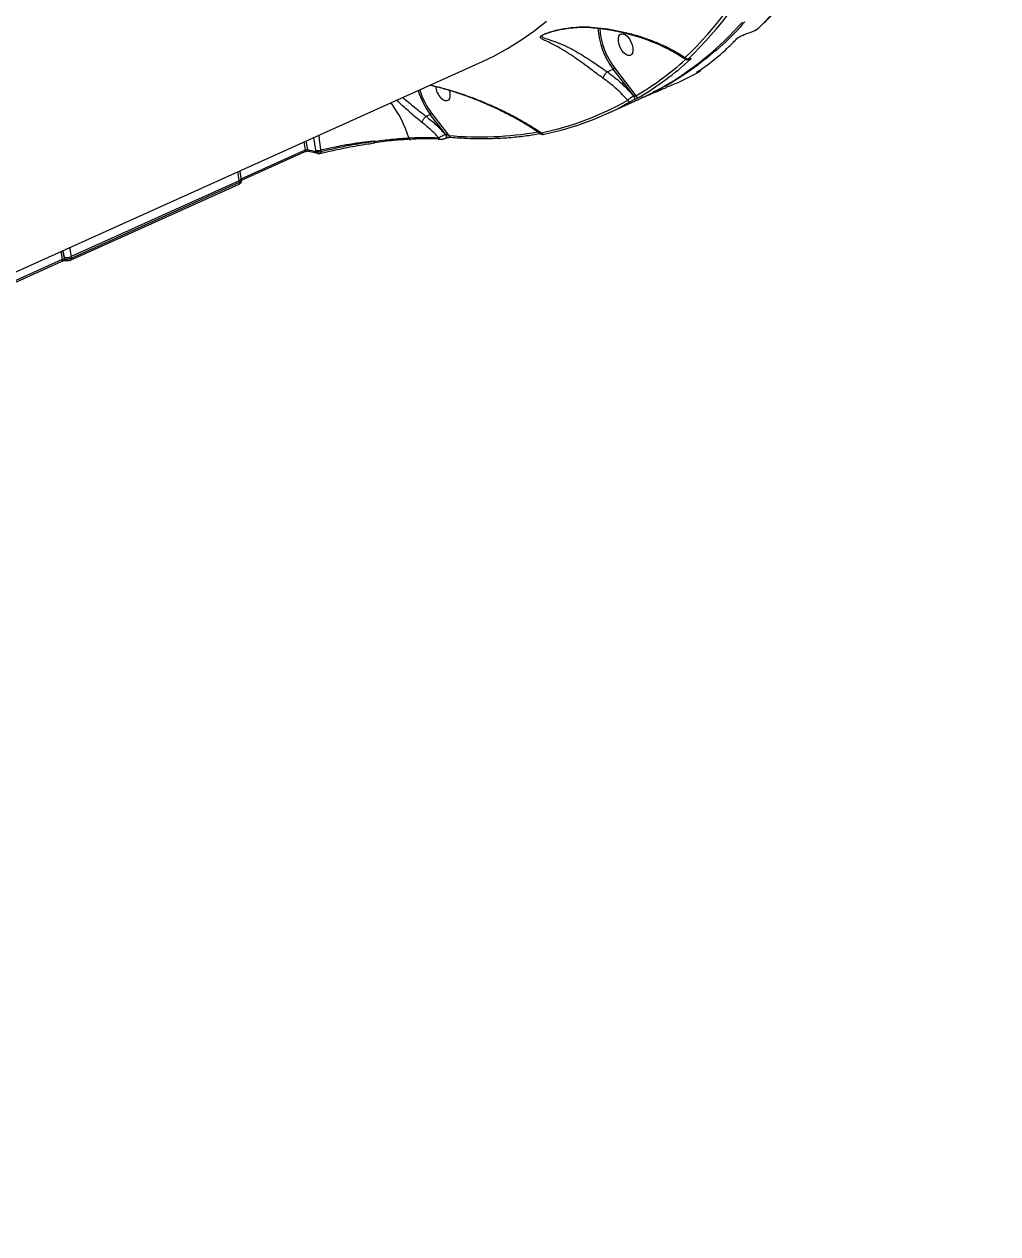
# Model space of a CAD drawing. Header units: millimetres. Extents: x -11024 to 8278, y -7837 to 5770.
# Drawn here: x 3867.8 to 4243.1, y -1815.6 to -1349.2 of the extents above; entities that cross this region are included whole.
import ezdxf

# ---------------------------------------------------------------- set-up
doc = ezdxf.new("R2010")
doc.units = ezdxf.units.MM
doc.layers.add('DIKOM_ОБЪЕКТ', color=7, linetype='Continuous')
doc.layers.add('DIKOM_РАЗМЕР_ОБЪЕКТА', color=7, linetype='Continuous')
doc.styles.add('style1', font='arial.ttf', dxfattribs={"width": 0.8})
doc.dimstyles.new('1-50', dxfattribs={"dimtxt": 300, "dimasz": 200, "dimexe": 100, "dimexo": 0, "dimgap": 100, "dimtad": 1, "dimtxsty": 'style1', "dimcen": 200, "dimclrd": 7, "dimclre": 7, "dimclrt": 7, "dimadec": 1, "dimazin": 2, "dimtfac": 1, "dimtmove": 0, "dimatfit": 2, "dimfxl": 0, "dimlwd": 25, "dimlwe": 18, "dimarcsym": 0})

# ---------------------------------------------------------------- blocks, each defined once
blk = doc.blocks.new('*D10')
at = {"layer": 'Defpoints', "color": 0, "transparency": 16777216}
for p in [(-7791.31, -186.83), (6174.94, -1432.98), (6174.94, -5371.27)]:
    blk.add_point(p, dxfattribs=at)
at = {"layer": 'DIKOM_РАЗМЕР_ОБЪЕКТА', "color": 7, "lineweight": 18, "transparency": 16777216}
for p, q in [((-7791.31, -186.83), (-7791.31, -5471.27)), ((6174.94, -1432.98), (6174.94, -5471.27))]:
    blk.add_line(p, q, dxfattribs=at)
at = {"layer": 'DIKOM_РАЗМЕР_ОБЪЕКТА', "color": 7, "lineweight": 25, "transparency": 16777216}
blk.add_line((-7591.31, -5371.27), (5974.94, -5371.27), dxfattribs=at)
at = {"layer": 'DIKOM_РАЗМЕР_ОБЪЕКТА', "color": 7, "transparency": 16777216}
for points in [[(-7591.31, -5337.93), (-7591.31, -5404.6), (-7791.31, -5371.27)], [(5974.94, -5337.93), (5974.94, -5404.6), (6174.94, -5371.27)]]:
    blk.add_solid(points, dxfattribs=at)
at = {"layer": 'DIKOM_РАЗМЕР_ОБЪЕКТА', "color": 7, "transparency": 16777216, "insert": (-1343.68, -5118.1), "char_height": 300, "attachment_point": 5, "style": 'style1'}
blk.add_mtext('14000', dxfattribs=at)

msp = doc.modelspace()

# ---------------------------------------------------------------- linework, layer by layer
at = {"layer": 'DIKOM_ОБЪЕКТ', "color": 7, "linetype": 'Continuous', "lineweight": 15}
for p, q in [((4150.753, -1350.831), (4152.39, -1349.255)), ((4141.816, -1355.5), (4142.475, -1354.822)), ((4142.066, -1355.306), (4142.56, -1354.776)), ((3804.148, -1471.974), (4044.499, -1363.65)), ((4095.37, -1366.052), (4103.618, -1376.869)), ((4124.047, -1362.684), (4124.128, -1362.648)), ((4124.122, -1362.634), (4124.202, -1362.598)), ((4092.536, -1367.553), (4092.541, -1367.549)), ((4092.541, -1367.549), (4094.847, -1366.509)), ((4102.768, -1376.898), (4094.847, -1366.509)), ((4127.495, -1367.634), (4127.646, -1367.573)), ((4092.03, -1383.909), (4104.566, -1378.259)), ((4102.743, -1376.909), (4102.768, -1376.898)), ((4102.942, -1378.364), (4102.916, -1378.376)), ((4106.225, -1377.364), (4105.858, -1377.541)), ((4022.715, -1384.718), (4022.721, -1384.713)), ((4022.721, -1384.713), (4024.34, -1383.984)), ((4030.215, -1391.65), (4024.34, -1383.984)), ((4024.862, -1383.526), (4031.467, -1392.145)), ((3976.39, -1394.346), (3976.975, -1397.51)), ((3980.209, -1397.85), (3979.534, -1392.929)), ((4016.399, -1393.663), (4016.599, -1393.651)), ((4016.588, -1393.648), (4017.004, -1393.627)), ((4027.433, -1393.51), (4028.187, -1393.555)), ((4028.188, -1393.553), (4028.244, -1393.558)), ((4030.147, -1391.681), (4030.215, -1391.65)), ((4030.299, -1393.163), (4030.367, -1393.132)), ((3951.502, -1408.81), (3976.293, -1397.636)), ((3951.609, -1409.388), (3976.103, -1398.349)), ((3976.293, -1397.636), (3975.739, -1394.64)), ((3977.49, -1398.122), (3980.843, -1399.014)), ((3980.31, -1398.397), (3980.209, -1397.85)), ((3982.138, -1397.819), (3982.231, -1398.323)), ((3885.875, -1440.096), (3950.662, -1410.898)), ((3950.741, -1409.581), (3885.954, -1438.78)), ((3886.066, -1439.384), (3950.853, -1410.185)), ((3950.853, -1410.185), (3950.741, -1409.581)), ((3951.619, -1409.439), (3951.504, -1408.819)), ((3857.835, -1451.025), (3882.626, -1439.852)), ((3857.942, -1451.603), (3882.435, -1440.564)), ((3882.626, -1439.852), (3882.072, -1436.855)), ((3882.723, -1436.561), (3883.19, -1439.086)), ((3883.19, -1439.086), (3883.308, -1439.725)), ((3885.954, -1438.78), (3886.066, -1439.384))]:
    msp.add_line(p, q, dxfattribs=at)
at = {"layer": 'DIKOM_ОБЪЕКТ', "color": 7, "linetype": 'Continuous', "lineweight": 15, "flags": 128}
for points in [[(4044.499, -1363.65), (4048.875, -1361.551), (4054.168, -1358.657), (4059.307, -1355.443), (4064.285, -1351.912), (4069.1, -1348.069)], [(4143.745, -1349.392), (4144.64, -1348.397)], [(4149.358, -1351.691), (4149.388, -1351.676), (4149.443, -1351.637)], [(4098.961, -1360.23), (4098.221, -1359.305), (4097.597, -1358.203), (4097.14, -1357.013), (4096.887, -1355.83), (4096.858, -1354.752), (4097.056, -1353.865), (4097.464, -1353.241), (4098.05, -1352.931), (4098.765, -1352.959), (4099.553, -1353.325), (4100.349, -1353.997), (4101.089, -1354.921), (4101.713, -1356.023), (4102.17, -1357.214), (4102.423, -1358.396), (4102.452, -1359.475), (4102.254, -1360.362), (4101.846, -1360.986), (4101.261, -1361.296), (4100.545, -1361.267), (4099.757, -1360.902), (4098.961, -1360.23)], [(4124.047, -1362.684), (4124.072, -1362.671), (4124.122, -1362.634)], [(4124.128, -1362.648), (4124.153, -1362.635), (4124.202, -1362.598)], [(4031.659, -1374.676), (4031.662, -1374.689), (4031.916, -1375.871), (4031.944, -1376.949), (4031.747, -1377.836), (4031.339, -1378.46), (4030.753, -1378.771), (4030.037, -1378.742), (4029.249, -1378.377), (4028.453, -1377.705)], [(4102.743, -1376.909), (4102.872, -1377.105), (4102.977, -1377.322), (4103.054, -1377.548), (4103.098, -1377.77), (4103.105, -1377.975), (4103.075, -1378.151), (4103.011, -1378.287), (4102.916, -1378.376)], [(4102.768, -1376.898), (4102.897, -1377.093), (4103.003, -1377.31), (4103.08, -1377.537), (4103.123, -1377.759), (4103.131, -1377.964), (4103.101, -1378.139), (4103.037, -1378.276), (4102.942, -1378.364)], [(4016.588, -1393.645), (4016.592, -1393.645), (4016.6, -1393.645)], [(4030.147, -1391.681), (4030.296, -1391.913), (4030.413, -1392.172), (4030.487, -1392.438), (4030.513, -1392.689), (4030.488, -1392.904), (4030.415, -1393.066), (4030.299, -1393.163), (4030.292, -1393.166)], [(4030.215, -1391.65), (4030.364, -1391.882), (4030.481, -1392.142), (4030.555, -1392.407), (4030.581, -1392.658), (4030.556, -1392.873), (4030.483, -1393.036), (4030.368, -1393.132)], [(3982.304, -1398.947), (3982.299, -1398.953), (3982.294, -1398.956)], [(4002.885, -1394.967), (4002.901, -1394.969), (4002.956, -1394.955), (4003.005, -1394.906)], [(3950.741, -1409.581), (3950.403, -1407.57), (3950.207, -1406.147)], [(3950.741, -1409.581), (3951.022, -1409.437), (3951.247, -1409.282), (3951.405, -1409.123), (3951.492, -1408.967), (3951.504, -1408.821)], [(3885.42, -1435.345), (3885.616, -1436.768), (3885.954, -1438.78)], [(3883.19, -1439.086), (3882.835, -1436.973), (3882.771, -1436.539)], [(3885.875, -1440.096), (3885.866, -1440.1), (3885.863, -1440.101)]]:
    msp.add_lwpolyline(points, dxfattribs=at)
at = {"layer": 'DIKOM_ОБЪЕКТ', "color": 7, "linetype": 'Continuous', "lineweight": 15}
for centre, radius, start, end in [((4019.274, -1254.12), 149.452, 313.74401, 332.96108), ((4020.27, -1254.325), 149.789, 313.74447, 332.96074), ((4118.068, -1348.865), 29.164, 183.65431, 217.22983), ((4117.898, -1348.939), 28.291, 183.75163, 217.22167), ((4055.157, -1270.179), 118.838, 294.56766, 318.19805), ((4150.261, -1350.302), 0.745, 291.91383, 312.85636), ((4142.138, -1354.074), 0.821, 294.27263, 317.88009), ((4043.775, -1275.44), 117.767, 300.54054, 312.09724), ((4044.775, -1275.631), 118.183, 300.54377, 312.51359), ((4123.495, -1361.573), 1.024, 210.32499, 289.71906), ((4124.302, -1361.959), 0.856, 256.69398, 293.15739), ((4127.397, -1367.116), 0.526, 303.75413, 355.04778), ((4049.25, -1365.51), 31.013, 197.5061, 216.56192), ((4048.938, -1365.655), 29.984, 197.26479, 216.58519), ((4034.287, -1372.268), 7.975, 186.74222, 222.98137), ((3970.953, -1407.257), 47.289, 17.46115, 35.89529), ((4044.446, -1280.421), 112.97, 281.5939, 299.7118), ((4045.503, -1280.691), 113.217, 281.59355, 299.712), ((4101.296, -1378.126), 0.952, 205.69369, 289.76929), ((4104.514, -1376.502), 0.968, 202.24989, 289.38332), ((4003.382, -1394.307), 0.826, 184.7859, 233.02883), ((4016.752, -1392.968), 0.696, 188.20298, 256.40151), ((4028.343, -1392.769), 0.799, 195.38259, 258.78463), ((4043.355, -1260.952), 131.731, 264.82224, 279.84825), ((4032.278, -1391.967), 0.83, 192.35626, 261.98924), ((4067.956, -1390.793), 0.858, 199.96457, 290.46147), ((3975.705, -1397.861), 0.63, 309.1321, 20.86432), ((4026.668, -1217.316), 186.921, 254.58273, 255.64044), ((3977.723, -1397.404), 0.755, 188.04799, 252.0617), ((3981.113, -1394.029), 3.926, 256.68031, 285.13039), ((3981.065, -1398.283), 0.764, 188.55594, 253.04929), ((3980.53, -1398.838), 1.777, 356.47743, 16.82467), ((3950.263, -1410.409), 0.631, 309.22066, 20.77577), ((3882.038, -1440.076), 0.63, 309.13575, 20.86068), ((3884.113, -1434.775), 4.408, 257.91445, 294.6957), ((3884.059, -1439.617), 0.758, 188.2203, 251.88389), ((3885.476, -1439.608), 0.631, 309.22411, 20.80809)]:
    msp.add_arc(centre, radius, start, end, dxfattribs=at)
for points, knots in [([(4150.539, -1350.993), (4153.363, -1348.225), (4159.011, -1342.687), (4166.774, -1333.102), (4174.041, -1322.664), (4178.358, -1314.889), (4180.516, -1311.001)], [0, 0, 0, 0, 0.2486151, 0.4972321, 0.7486159, 1, 1, 1, 1]), ([(4152.39, -1349.255), (4153.138, -1348.545), (4155.394, -1346.403), (4158.989, -1342.538), (4163.175, -1337.685), (4167.18, -1332.565), (4171.017, -1327.198), (4174.681, -1321.565), (4177.95, -1316.119), (4179.916, -1312.436), (4180.781, -1310.815)], [0, 0, 0, 0, 0.0681603, 0.2057856, 0.3432813, 0.4803889, 0.6171652, 0.7542186, 0.8917416, 1, 1, 1, 1]), ([(4090.878, -1370.001), (4090.336, -1369.611), (4089.025, -1368.669), (4086.927, -1367.107), (4084.361, -1365.194), (4081.585, -1363.164), (4078.382, -1360.941), (4075.092, -1358.855), (4071.862, -1357.067), (4069.514, -1355.942), (4067.944, -1355.216), (4067.083, -1354.723), (4066.715, -1354.271), (4066.982, -1353.774), (4067.918, -1353.196), (4069.554, -1352.53), (4071.641, -1351.873), (4074.845, -1351.077), (4079.147, -1350.39), (4083.314, -1350.19), (4085.725, -1350.318), (4086.342, -1350.351)], [0, 0, 0, 0, 0.0311477, 0.0753864, 0.1207379, 0.1821173, 0.2453885, 0.3302588, 0.4176091, 0.5065768, 0.5523802, 0.5980985, 0.6383971, 0.6670922, 0.6962027, 0.7286715, 0.7668131, 0.8059844, 0.8877643, 0.9712447, 1, 1, 1, 1]), ([(4068.696, -1352.982), (4068.729, -1352.966), (4068.967, -1352.851), (4069.633, -1352.592), (4070.71, -1352.231), (4072.132, -1351.82), (4073.963, -1351.378), (4076.415, -1350.912), (4079.381, -1350.514), (4082.71, -1350.35), (4085.074, -1350.343), (4086.276, -1350.486), (4086.363, -1350.496)], [0, 0, 0, 0, 0.0095333, 0.0698699, 0.1388551, 0.2158622, 0.3224848, 0.4502146, 0.6228177, 0.806517, 0.9861234, 1, 1, 1, 1]), ([(4086.342, -1350.351), (4088.061, -1350.502), (4091.52, -1350.806), (4096.516, -1351.67), (4101.334, -1352.783), (4105.924, -1354.138), (4110.372, -1355.739), (4114.616, -1357.574), (4118.77, -1359.674), (4121.295, -1361.262), (4122.611, -1362.09)], [0, 0, 0, 0, 0.1236811, 0.2488934, 0.368953, 0.4907413, 0.6125456, 0.7380565, 0.8635704, 1, 1, 1, 1]), ([(4086.364, -1350.5), (4086.363, -1350.503), (4086.354, -1350.529), (4086.347, -1350.459), (4086.343, -1350.377), (4086.342, -1350.351)], [0, 0, 0, 0, 0.0646283, 0.7124381, 1, 1, 1, 1]), ([(4086.363, -1350.52), (4086.633, -1350.536), (4088.122, -1350.621), (4090.838, -1350.954), (4094.516, -1351.527), (4098.22, -1352.301), (4101.933, -1353.257), (4105.628, -1354.399), (4109.276, -1355.72), (4112.843, -1357.218), (4116.294, -1358.877), (4119.546, -1360.695), (4121.674, -1361.981), (4122.644, -1362.686), (4122.673, -1362.707)], [0, 0, 0, 0, 0.0193073, 0.1065273, 0.1960921, 0.2882651, 0.3831653, 0.480742, 0.5807515, 0.6828724, 0.7870932, 0.8918674, 0.9966624, 1, 1, 1, 1]), ([(4145.549, -1348.261), (4144.924, -1349.002), (4141.516, -1353.042), (4134.694, -1359.325), (4124.954, -1367.014), (4116.747, -1372.376), (4111.587, -1374.791), (4110.163, -1375.458)], [0, 0, 0, 0, 0.0615687, 0.3360041, 0.6102295, 0.892419, 1, 1, 1, 1]), ([(4144.232, -1353.734), (4144.749, -1353.522), (4146.476, -1352.815), (4148.221, -1352.122), (4149.443, -1351.637)], [0, 0, 0, 0, 0.2996459, 1, 1, 1, 1]), ([(4149.357, -1351.688), (4149.468, -1351.644), (4149.636, -1351.577), (4149.808, -1351.484), (4149.866, -1351.452)], [0, 0, 0, 0, 0.6645167, 1, 1, 1, 1]), ([(4149.443, -1351.637), (4149.491, -1351.617), (4149.615, -1351.566), (4149.85, -1351.453), (4150.117, -1351.303), (4150.37, -1351.138), (4150.479, -1351.045), (4150.539, -1350.993)], [0, 0, 0, 0, 0.120737, 0.3076017, 0.5229759, 0.7374374, 1, 1, 1, 1]), ([(4149.866, -1351.452), (4149.933, -1351.418), (4150.132, -1351.316), (4150.447, -1351.11), (4150.661, -1350.954), (4150.76, -1350.855), (4150.764, -1350.85)], [0, 0, 0, 0, 0.1850363, 0.5436887, 0.9788574, 1, 1, 1, 1]), ([(4068.697, -1352.985), (4068.581, -1353.031), (4068.096, -1353.224), (4067.774, -1353.438), (4067.427, -1353.731), (4067.319, -1354.047), (4067.92, -1354.425), (4069.201, -1354.878), (4071.098, -1355.459), (4073.572, -1356.308), (4076.607, -1357.628), (4080.027, -1359.397), (4083.319, -1361.36), (4086.102, -1363.157), (4088.669, -1364.899), (4090.721, -1366.313), (4092.017, -1367.202), (4092.535, -1367.552), (4092.536, -1367.553)], [0, 0, 0, 0, 0.010006, 0.0418217, 0.0481004, 0.0861924, 0.1416819, 0.2277284, 0.3143489, 0.400846, 0.5258741, 0.6507248, 0.7404645, 0.8300681, 0.8934485, 0.9567807, 0.9999669, 1, 1, 1, 1]), ([(4127.135, -1367.666), (4127.355, -1367.524), (4128.459, -1366.816), (4131.304, -1364.865), (4135.589, -1361.497), (4139.354, -1358.051), (4141.396, -1355.935), (4141.816, -1355.5)], [0, 0, 0, 0, 0.0433117, 0.2165649, 0.5633739, 0.9101829, 1, 1, 1, 1]), ([(4142.475, -1354.822), (4142.574, -1354.73), (4142.738, -1354.578), (4143.155, -1354.294), (4143.564, -1354.052), (4143.944, -1353.858), (4144.146, -1353.771), (4144.232, -1353.734)], [0, 0, 0, 0, 0.3038771, 0.5023085, 0.7016998, 0.8732642, 1, 1, 1, 1]), ([(4142.734, -1354.638), (4142.734, -1354.639), (4142.729, -1354.645), (4142.783, -1354.588), (4142.915, -1354.483), (4143.161, -1354.308), (4143.473, -1354.119), (4143.781, -1353.954), (4144.021, -1353.839), (4144.124, -1353.8), (4144.151, -1353.789)], [0, 0, 0, 0, 0.0020344, 0.122505, 0.2797243, 0.4801891, 0.6422864, 0.7895481, 0.9438192, 1, 1, 1, 1]), ([(4095.37, -1366.052), (4095.366, -1366.06), (4095.356, -1366.081), (4095.32, -1366.138), (4095.246, -1366.228), (4095.123, -1366.339), (4094.983, -1366.441), (4094.893, -1366.486), (4094.847, -1366.509)], [0, 0, 0, 0, 0.0535434, 0.141439, 0.3560029, 0.5707545, 0.7853956, 1, 1, 1, 1]), ([(4122.682, -1362.697), (4122.628, -1362.649), (4122.506, -1362.541), (4122.54, -1362.287), (4122.601, -1362.117), (4122.611, -1362.09)], [0, 0, 0, 0, 0.4002319, 0.903966, 1, 1, 1, 1]), ([(4122.679, -1362.702), (4122.699, -1362.72), (4122.795, -1362.803), (4123.006, -1362.866), (4123.267, -1362.9), (4123.522, -1362.871), (4123.761, -1362.807), (4123.955, -1362.719), (4124.055, -1362.674)], [0, 0, 0, 0, 0.05116504, 0.23773298, 0.40360695, 0.5666044, 0.77733674, 1, 1, 1, 1]), ([(4123.84, -1362.537), (4123.786, -1362.594), (4123.69, -1362.695), (4123.706, -1362.756), (4123.815, -1362.751), (4123.969, -1362.701), (4124.086, -1362.65), (4124.122, -1362.634)], [0, 0, 0, 0, 0.3026005, 0.5346814, 0.7255169, 0.9170725, 1, 1, 1, 1]), ([(4124.149, -1362.64), (4124.183, -1362.624), (4124.277, -1362.582), (4124.368, -1362.552), (4124.385, -1362.547), (4124.392, -1362.545)], [0, 0, 0, 0, 0.2502935, 0.6847406, 1, 1, 1, 1]), ([(4124.202, -1362.598), (4124.255, -1362.574), (4124.44, -1362.494), (4124.683, -1362.416), (4124.851, -1362.411), (4124.872, -1362.508), (4124.721, -1362.662), (4124.639, -1362.746)], [0, 0, 0, 0, 0.07967424, 0.2757229, 0.47076683, 0.71055245, 1, 1, 1, 1]), ([(4090.878, -1370.001), (4090.884, -1369.987), (4090.93, -1369.871), (4091.071, -1369.589), (4091.369, -1369.091), (4091.747, -1368.537), (4092.157, -1367.989), (4092.409, -1367.698), (4092.536, -1367.553)], [0, 0, 0, 0, 0.025948, 0.2095475, 0.4071661, 0.6047952, 0.8023591, 1, 1, 1, 1]), ([(4100.438, -1378.539), (4099.091, -1377.106), (4096.451, -1374.296), (4093.073, -1371.567), (4091.18, -1370.216), (4090.878, -1370.001)], [0, 0, 0, 0, 0.4665386, 0.9150204, 1, 1, 1, 1]), ([(4092.541, -1367.549), (4092.851, -1367.774), (4094.815, -1369.201), (4098.44, -1372.183), (4101.257, -1375.278), (4102.743, -1376.909)], [0, 0, 0, 0, 0.0814709, 0.5156526, 1, 1, 1, 1]), ([(4115.314, -1373.536), (4116.845, -1372.931), (4121.209, -1371.208), (4125.336, -1368.965), (4128.015, -1367.508)], [0, 0, 0, 0, 0.350899, 1, 1, 1, 1]), ([(4127.689, -1367.553), (4127.561, -1367.602), (4127.305, -1367.702), (4127.081, -1367.77), (4126.981, -1367.776), (4127.081, -1367.704), (4127.135, -1367.666)], [0, 0, 0, 0, 0.2322322, 0.4640173, 0.7140205, 1, 1, 1, 1]), ([(4127.253, -1367.605), (4127.251, -1367.605), (4127.248, -1367.608), (4127.259, -1367.601), (4127.267, -1367.596)], [0, 0, 0, 0, 0.28652027, 1, 1, 1, 1]), ([(4128.015, -1367.508), (4128.041, -1367.493), (4128.125, -1367.445), (4128.175, -1367.4), (4128.115, -1367.402), (4127.955, -1367.45), (4127.778, -1367.518), (4127.689, -1367.553)], [0, 0, 0, 0, 0.1043367, 0.3453364, 0.5759416, 0.7877696, 1, 1, 1, 1]), ([(4128.125, -1367.448), (4128.194, -1367.411), (4128.299, -1367.353), (4128.483, -1367.191), (4128.627, -1366.995), (4128.724, -1366.789), (4128.728, -1366.646), (4128.729, -1366.601)], [0, 0, 0, 0, 0.309735, 0.4752545, 0.6644923, 0.893242, 1, 1, 1, 1]), ([(4024.406, -1372.706), (4025.807, -1373.052), (4028.791, -1373.788), (4033.253, -1375.121), (4037.862, -1376.676), (4042.48, -1378.435), (4047.126, -1380.405), (4051.802, -1382.597), (4056.467, -1384.991), (4060.975, -1387.556), (4064.508, -1389.731), (4066.421, -1391.08), (4067.012, -1391.497)], [0, 0, 0, 0, 0.08526869, 0.18159194, 0.27998601, 0.38226245, 0.48863598, 0.59931783, 0.71532916, 0.83328857, 0.94858878, 1, 1, 1, 1]), ([(4024.425, -1372.697), (4024.998, -1372.821), (4027.287, -1373.318), (4032.857, -1374.882), (4040.148, -1377.306), (4047.32, -1380.243), (4052.977, -1382.87), (4057.942, -1385.444), (4062.705, -1388.168), (4065.668, -1390.114), (4067.15, -1391.086)], [0, 0, 0, 0, 0.03428913, 0.13698901, 0.34579879, 0.50354187, 0.62690674, 0.75027463, 0.87513917, 1, 1, 1, 1]), ([(4105.912, -1377.657), (4106.476, -1377.404), (4108.823, -1376.354), (4111.94, -1375.007), (4114.623, -1373.929), (4115.355, -1373.635)], [0, 0, 0, 0, 0.1873636, 0.7785448, 1, 1, 1, 1]), ([(4021.03, -1386.987), (4020.27, -1386.378), (4018.729, -1385.141), (4016.439, -1383.159), (4014.198, -1381.151), (4012.5, -1379.591), (4011.612, -1378.774), (4011.392, -1378.571)], [0, 0, 0, 0, 0.2224317, 0.4508483, 0.6835117, 0.9215388, 1, 1, 1, 1]), ([(4013.764, -1377.502), (4013.841, -1377.565), (4014.726, -1378.29), (4016.446, -1379.733), (4018.903, -1381.749), (4020.779, -1383.247), (4022.062, -1384.225), (4022.524, -1384.579), (4022.715, -1384.717), (4022.715, -1384.718)], [0, 0, 0, 0, 0.02912587, 0.33648209, 0.59075371, 0.85188491, 0.93953218, 0.99987426, 1, 1, 1, 1]), ([(4100.438, -1378.539), (4100.521, -1378.451), (4100.7, -1378.26), (4101.139, -1377.901), (4101.667, -1377.527), (4102.227, -1377.176), (4102.57, -1376.999), (4102.743, -1376.909)], [0, 0, 0, 0, 0.1847669, 0.398784, 0.601269, 0.7990089, 1, 1, 1, 1]), ([(4102.916, -1378.376), (4102.826, -1378.417), (4102.646, -1378.499), (4102.341, -1378.647), (4102.045, -1378.794), (4101.788, -1378.928), (4101.672, -1378.992), (4101.618, -1379.022)], [0, 0, 0, 0, 0.19505985, 0.39009037, 0.59328697, 0.81106646, 1, 1, 1, 1]), ([(4102.768, -1376.898), (4102.804, -1376.884), (4102.851, -1376.866), (4102.96, -1376.839), (4103.101, -1376.817), (4103.293, -1376.814), (4103.474, -1376.83), (4103.571, -1376.857), (4103.618, -1376.869)], [0, 0, 0, 0, 0.1271268, 0.1626596, 0.3404845, 0.5453576, 0.7830846, 1, 1, 1, 1]), ([(4104.835, -1377.416), (4104.757, -1377.46), (4104.59, -1377.556), (4104.218, -1377.75), (4103.787, -1377.966), (4103.339, -1378.183), (4103.074, -1378.304), (4102.942, -1378.364)], [0, 0, 0, 0, 0.1890522, 0.4045105, 0.6069083, 0.803387, 1, 1, 1, 1]), ([(4022.715, -1384.718), (4022.564, -1384.873), (4022.277, -1385.168), (4021.828, -1385.723), (4021.44, -1386.262), (4021.187, -1386.674), (4021.072, -1386.898), (4021.037, -1386.973), (4021.03, -1386.987)], [0, 0, 0, 0, 0.2351126, 0.4471975, 0.6592782, 0.8713803, 0.9764153, 1, 1, 1, 1]), ([(4022.721, -1384.713), (4024.049, -1385.795), (4026.722, -1387.972), (4029, -1390.439), (4030.147, -1391.681)], [0, 0, 0, 0, 0.4967481, 1, 1, 1, 1]), ([(4024.862, -1383.526), (4024.859, -1383.533), (4024.848, -1383.554), (4024.813, -1383.611), (4024.738, -1383.702), (4024.615, -1383.814), (4024.476, -1383.915), (4024.385, -1383.961), (4024.34, -1383.984)], [0, 0, 0, 0, 0.0459087, 0.1414731, 0.3560368, 0.570638, 0.7853532, 1, 1, 1, 1]), ([(4027.573, -1392.981), (4026.566, -1391.929), (4024.539, -1389.814), (4022.204, -1387.933), (4021.03, -1386.987)], [0, 0, 0, 0, 0.497315, 1, 1, 1, 1]), ([(3981.453, -1392.064), (3981.457, -1392.358), (3981.477, -1393.761), (3981.775, -1395.73), (3982.062, -1397.379), (3982.138, -1397.819)], [0, 0, 0, 0, 0.1621686, 0.7762522, 1, 1, 1, 1]), ([(4002.559, -1394.376), (4000.813, -1394.558), (3997.299, -1394.925), (3992.083, -1395.734), (3987, -1396.685), (3983.764, -1397.44), (3982.138, -1397.819)], [0, 0, 0, 0, 0.2598507, 0.5228376, 0.760227, 1, 1, 1, 1]), ([(3982.231, -1398.323), (3984.917, -1397.676), (3988.985, -1396.695), (3994.469, -1395.649), (3998.575, -1394.946), (4001.244, -1394.564), (4002.559, -1394.376)], [0, 0, 0, 0, 0.3951707, 0.5986735, 0.8021769, 1, 1, 1, 1]), ([(4002.559, -1394.376), (4004.897, -1394.083), (4009.629, -1393.489), (4013.902, -1393.209), (4016.063, -1393.068)], [0, 0, 0, 0, 0.49417603, 1, 1, 1, 1]), ([(4016.568, -1393.595), (4014.488, -1393.73), (4010.2, -1394.008), (4005.45, -1394.601), (4003.005, -1394.906)], [0, 0, 0, 0, 0.48531551, 1, 1, 1, 1]), ([(4016.063, -1393.068), (4018.162, -1392.976), (4022.412, -1392.791), (4025.838, -1392.917), (4027.573, -1392.981)], [0, 0, 0, 0, 0.4937345, 1, 1, 1, 1]), ([(4027.69, -1393.475), (4026.238, -1393.422), (4023.129, -1393.308), (4019.273, -1393.475), (4017.219, -1393.564)], [0, 0, 0, 0, 0.467187, 1, 1, 1, 1]), ([(4027.573, -1392.981), (4027.723, -1392.905), (4028.022, -1392.753), (4028.665, -1392.426), (4029.344, -1392.083), (4029.849, -1391.83), (4030.089, -1391.71), (4030.147, -1391.681)], [0, 0, 0, 0, 0.2420784, 0.484431, 0.7176535, 0.9313789, 1, 1, 1, 1]), ([(4028.244, -1393.551), (4028.302, -1393.556), (4028.561, -1393.575), (4029.006, -1393.532), (4029.427, -1393.436), (4029.595, -1393.397)], [0, 0, 0, 0, 0.1461041, 0.6605058, 1, 1, 1, 1]), ([(4029.595, -1393.397), (4029.621, -1393.392), (4029.821, -1393.351), (4030.079, -1393.271), (4030.255, -1393.176), (4030.289, -1393.158)], [0, 0, 0, 0, 0.1084803, 0.8316891, 1, 1, 1, 1]), ([(4030.215, -1391.65), (4030.234, -1391.644), (4030.277, -1391.629), (4030.391, -1391.625), (4030.583, -1391.66), (4030.866, -1391.767), (4031.178, -1391.935), (4031.374, -1392.077), (4031.467, -1392.145)], [0, 0, 0, 0, 0.0436563, 0.0954647, 0.2159684, 0.4187747, 0.7239587, 1, 1, 1, 1]), ([(4030.369, -1393.132), (4030.413, -1393.113), (4030.513, -1393.069), (4030.735, -1392.995), (4031.024, -1392.915), (4031.386, -1392.84), (4031.777, -1392.788), (4032.064, -1392.781), (4032.133, -1392.788), (4032.148, -1392.79)], [0, 0, 0, 0, 0.0794774, 0.1776375, 0.3030984, 0.4631058, 0.67085, 0.9261337, 1, 1, 1, 1]), ([(4032.162, -1392.789), (4033.311, -1392.879), (4036.637, -1393.14), (4042.076, -1393.345), (4048.447, -1393.306), (4054.72, -1392.969), (4060.783, -1392.341), (4064.798, -1391.746), (4066.765, -1391.387), (4066.835, -1391.374)], [0, 0, 0, 0, 0.0957627, 0.2773487, 0.4588982, 0.6403946, 0.8218361, 0.9936234, 1, 1, 1, 1]), ([(4067.003, -1391.509), (4066.982, -1391.5), (4066.902, -1391.464), (4066.976, -1391.302), (4067.109, -1391.137), (4067.15, -1391.086)], [0, 0, 0, 0, 0.2002193, 0.7558205, 1, 1, 1, 1]), ([(4066.988, -1391.516), (4066.998, -1391.525), (4067.072, -1391.59), (4067.236, -1391.652), (4067.441, -1391.701), (4067.628, -1391.711), (4067.855, -1391.695), (4068.022, -1391.666), (4068.154, -1391.636), (4068.162, -1391.634)], [0, 0, 0, 0, 0.02546174, 0.17987668, 0.3178985, 0.44451106, 0.61823292, 0.97769775, 1, 1, 1, 1]), ([(3976.108, -1398.349), (3976.117, -1398.344), (3976.176, -1398.314), (3976.364, -1398.247), (3976.652, -1398.17), (3976.969, -1398.117), (3977.234, -1398.1), (3977.404, -1398.106), (3977.485, -1398.121), (3977.483, -1398.12), (3977.482, -1398.12)], [0, 0, 0, 0, 0.0283662, 0.1763572, 0.348938, 0.5363803, 0.7018228, 0.8386561, 0.9487688, 1, 1, 1, 1]), ([(3976.293, -1397.636), (3976.341, -1397.617), (3976.435, -1397.579), (3976.602, -1397.535), (3976.764, -1397.508), (3976.893, -1397.501), (3976.952, -1397.507), (3976.975, -1397.51)], [0, 0, 0, 0, 0.2138169, 0.4281338, 0.6427309, 0.8579174, 1, 1, 1, 1]), ([(3980.31, -1398.397), (3980.347, -1398.407), (3980.523, -1398.454), (3980.928, -1398.492), (3981.567, -1398.461), (3982.01, -1398.369), (3982.231, -1398.323)], [0, 0, 0, 0, 0.0818694, 0.3880294, 0.6939537, 1, 1, 1, 1]), ([(3980.845, -1399.007), (3980.94, -1399.029), (3981.241, -1399.098), (3981.798, -1399.073), (3982.256, -1398.959), (3982.478, -1398.904)], [0, 0, 0, 0, 0.1915869, 0.6081387, 1, 1, 1, 1]), ([(3982.319, -1399.001), (3983.045, -1398.816), (3985.061, -1398.301), (3988.422, -1397.549), (3992.372, -1396.736), (3996.324, -1396.015), (3999.845, -1395.435), (4002.008, -1395.136), (4002.889, -1395.014)], [0, 0, 0, 0, 0.1065024, 0.2957218, 0.4861327, 0.6772666, 0.8685329, 1, 1, 1, 1]), ([(3951.504, -1408.819), (3951.401, -1408.254), (3951.213, -1407.223), (3951.094, -1406.223), (3951.04, -1405.771)], [0, 0, 0, 0, 0.5487133, 1, 1, 1, 1]), ([(3950.654, -1410.89), (3950.844, -1410.796), (3951.195, -1410.621), (3951.521, -1410.204), (3951.66, -1409.785), (3951.62, -1409.544), (3951.603, -1409.444)], [0, 0, 0, 0, 0.3421997, 0.6304497, 0.8456048, 1, 1, 1, 1]), ([(3950.853, -1410.185), (3950.962, -1410.131), (3951.238, -1409.996), (3951.52, -1409.758), (3951.657, -1409.553), (3951.608, -1409.462), (3951.598, -1409.444)], [0, 0, 0, 0, 0.2251043, 0.5686749, 0.9124436, 1, 1, 1, 1]), ([(3882.44, -1440.564), (3882.45, -1440.559), (3882.509, -1440.529), (3882.697, -1440.462), (3882.984, -1440.385), (3883.301, -1440.332), (3883.567, -1440.315), (3883.737, -1440.321), (3883.818, -1440.336), (3883.816, -1440.336), (3883.815, -1440.335)], [0, 0, 0, 0, 0.0283618, 0.1763637, 0.3489416, 0.5363826, 0.7018263, 0.8386847, 0.9487684, 1, 1, 1, 1]), ([(3882.626, -1439.852), (3882.673, -1439.832), (3882.767, -1439.794), (3882.935, -1439.75), (3883.097, -1439.723), (3883.226, -1439.716), (3883.285, -1439.723), (3883.308, -1439.725)], [0, 0, 0, 0, 0.2138058, 0.4281339, 0.6427324, 0.8579186, 1, 1, 1, 1]), ([(3883.308, -1439.725), (3883.404, -1439.749), (3883.646, -1439.807), (3884.17, -1439.825), (3884.827, -1439.757), (3885.5, -1439.609), (3885.877, -1439.459), (3886.066, -1439.384)], [0, 0, 0, 0, 0.1416899, 0.3564056, 0.5709473, 0.7854959, 1, 1, 1, 1]), ([(3883.825, -1440.33), (3883.922, -1440.355), (3884.225, -1440.431), (3884.759, -1440.404), (3885.389, -1440.296), (3885.71, -1440.149), (3885.854, -1440.083)], [0, 0, 0, 0, 0.1549452, 0.4839299, 0.7688111, 1, 1, 1, 1])]:
    msp.add_open_spline(points, degree=3, knots=knots, dxfattribs=at)

# ---------------------------------------------------------------- dimensions: what is measured, and where the dimension line sits
at = {"layer": 'DIKOM_РАЗМЕР_ОБЪЕКТА'}
dim = msp.add_linear_dim(base=(6174.942, -5371.267), p1=(-7791.307, -186.829), p2=(6174.942, -1432.983), text='14000', dimstyle='1-50', dxfattribs=at)
dim.commit()
dim.dimension.update_dxf_attribs({"geometry": '*D10', "text_midpoint": (-1343.681, -5371.267), "dimtype": 160})

doc.saveas('drawing.dxf')
